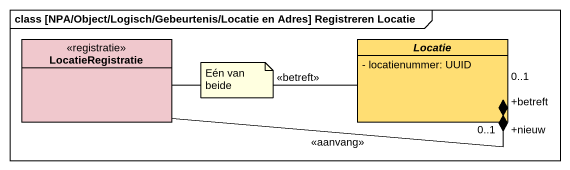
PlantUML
@startuml
mainframe class [NPA/Object/Logisch/Gebeurtenis/Locatie en Adres] Registreren Locatie
hide circle
hide empty members
skinparam classAttributeIconSize 0
class LocatieRegistratie <<registratie>> #F0C8CD
abstract class Locatie #FFDE73 {
  - locatienummer: UUID
}
LocatieRegistratie -right-* "+betreft\n0..1" Locatie : <<betreft>>
LocatieRegistratie -right-* "+nieuw\n0..1" Locatie : <<aanvang>>
note as N1
  Eén van beide
end note
@enduml
